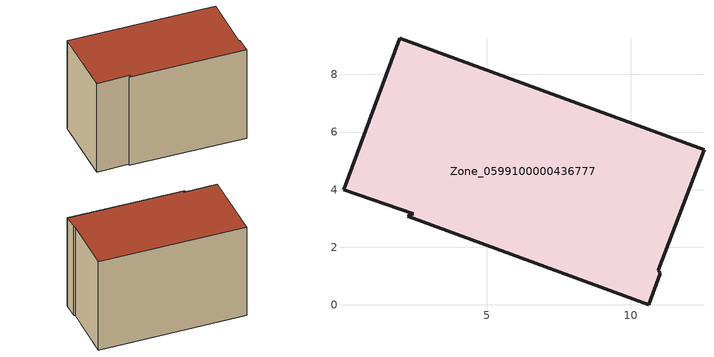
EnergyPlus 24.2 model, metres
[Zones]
Zone_0599100000436777
 floor ground (C_G): 11.03,1.1 10.62,0 2.26,3.08 2.46,3.17 0.03,3.99 1.98,9.26 12.55,5.39 10.96,1.2 z0
 wall outside (C_F): 10.62,0 11.03,1.1 10.96,1.2 12.55,5.39 1.98,9.26 0.03,3.99 2.46,3.17 2.26,3.08 10.62,0 z0:7.64
 roof outside (C_R): 0.03,3.99 2.46,3.17 2.26,3.08 10.62,0 11.03,1.1 10.96,1.2 12.55,5.39 1.98,9.26 z7.64
[BUILDING]
Pand.0599100000436777: North Axis=0; Terrain=City; Loads Convergence Tolerance Value=0.04; Temperature Convergence Tolerance Value=0.4; Solar Distribution=FullExterior; Maximum Number of Warmup Days=25; Minimum Number of Warmup Days=1
[Site:Location]
Rotterdam.The.Hague.AP_ZH_NLD Design_Conditions: Latitude=51.96; Longitude=4.45; Time Zone=1; Elevation=-4.5
[SITE:GROUNDTEMPERATURE:BUILDINGSURFACE]
18, 18, 18, 18, 18, 18, 18, 18, 18, 18, 18, 18
[MATERIAL] Thermal Absorptance=0.9; Solar Absorptance=0.7; Visible Absorptance=0.7
Name | Roughness | Thickness | Conductivity | Density | Specific Heat
G.TI.2006-2014 | MediumSmooth | 0.15 | 0.06 | 540 | 1210
F.TI.2006-2014 | Rough | 0.3 | 0.12 | 1920 | 840
R.TI.2006-2014 | MediumRough | 0.2 | 0.08 | 1500 | 1000
[CONSTRUCTION]
C_G: G.TI.2006-2014
C_F: F.TI.2006-2014
C_R: R.TI.2006-2014
[ZONE]
Zone_0599100000436777: Type=1; Multiplier=1; Ceiling Height=Autocalculate; Volume=Autocalculate; Floor Area=autocalculate; Part of Total Floor Area=Yes
[ZONEINFILTRATION:DESIGNFLOWRATE]
Infil_Zone_0599100000436777: Zone or ZoneList or Space or SpaceList=Zone_0599100000436777; Schedule=AlwaysOn; Design Flow Rate Calculation Method=Flow/Area; Flow Rate per Floor Area=0.0015; Constant Term Coefficient=1; Temperature Term Coefficient=0; Velocity Term Coefficient=0; Velocity Squared Term Coefficient=0
[HVACTEMPLATE:ZONE:IDEALLOADSAIRSYSTEM]
Zone_0599100000436777: Maximum Heating Supply Air Temperature=50; Minimum Cooling Supply Air Temperature=13; Maximum Heating Supply Air Humidity Ratio=0.0156; Minimum Cooling Supply Air Humidity Ratio=0.0077; Heating Limit=NoLimit; Cooling Limit=NoLimit; Dehumidification Control Type=ConstantSensibleHeatRatio; Cooling Sensible Heat Ratio=0.7; Dehumidification Setpoint=60; Humidification Control Type=None; Humidification Setpoint=30; Outdoor Air Method=None; Outdoor Air Flow Rate per Person=0.00944; Outdoor Air Flow Rate per Zone Floor Area=0; Outdoor Air Flow Rate per Zone=0; Demand Controlled Ventilation Type=None; Outdoor Air Economizer Type=NoEconomizer; Heat Recovery Type=None; Sensible Heat Recovery Effectiveness=0.7; Latent Heat Recovery Effectiveness=0.65
[ZONECONTROL:THERMOSTAT]
ThermostatControl_Zone_0599100000436777: Zone or ZoneList=Zone_0599100000436777; Control Type Schedule=DualSetpointControlType; Control 1=Thermostat_Zone_0599100000436777; Temperature Difference Between Cutout And Setpoint=0
[THERMOSTATSETPOINT:DUALSETPOINT]
Thermostat_Zone_0599100000436777: Heating Setpoint Temperature Schedule=HeatingSetpoint_Zone_0599100000436777; Cooling Setpoint Temperature Schedule=CoolingSetpoint_Zone_0599100000436777
[SCHEDULE:COMPACT]
HeatingSetpoint_Zone_0599100000436777: Through: 12/31, For: AllDays, Until: 24:00, 21
CoolingSetpoint_Zone_0599100000436777: Through: 12/31, For: AllDays, Until: 24:00, 24
DualSetpointControlType: Through: 12/31, For: AllDays, Until: 24:00, 4
AlwaysOn: Through: 12/31, For: AllDays, Until: 24:00, 1
